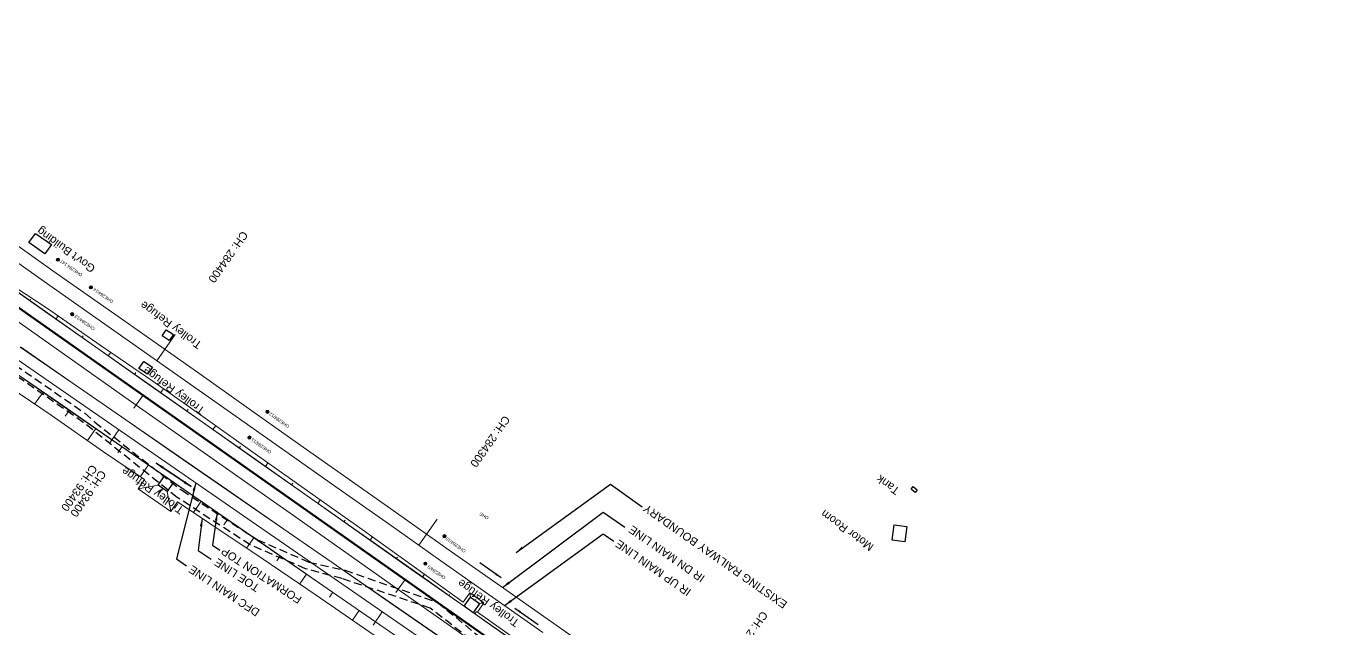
# Model space of a CAD drawing. Header units: metres. Extents: x 644418 to 1306172, y 3366650 to 6747308.
# Drawn here: x 657333.4 to 657739.1, y 3370460 to 3370648 of the extents above; entities that cross this region are included whole.
import ezdxf
from ezdxf.enums import TextEntityAlignment as Align

# ---------------------------------------------------------------- set-up
doc = ezdxf.new("R2010")
doc.units = ezdxf.units.M
doc.header["$MEASUREMENT"] = 0
doc.linetypes.add('CENTER', pattern=[2, 1.25, -0.25, 0.25, -0.25])
doc.linetypes.add('DASHED', pattern=[0.75, 0.5, -0.25])
for name, color, linetype in [('C-ROAD-CNTR-N', 92, 'Continuous'), ('CART_TRACK', 34, 'Continuous'), ('COMMERCIAL_BLD_PUC', 251, 'Continuous'), ('GOVT_BUILDING', 251, 'Continuous'), ('PROPOSED DFCC FORMATION LINE', 187, 'Continuous'), ('PROPOSED FORMATION LINE - Connecting line', 187, 'Continuous'), ('PROPOSED FORMATION LINE - PLAN', 187, 'Continuous'), ('Side Details', 251, 'Continuous'), ('TANK', 251, 'Continuous'), ('Trolley Refuse', 10, 'Continuous'), ('TROLLEY_STAND', 7, 'Continuous')]:
    doc.layers.add(name, color=color, linetype=linetype)
for name, color, linetype, lineweight in [('Existing Chainage', 7, 'Continuous', 0), ('Existing IR Track', 143, 'Continuous', 0), ('Existing Railway Boundary', 7, 'CENTER', 0), ('flow direction', 7, 'Continuous', 0), ('OHE MAST', 8, 'Continuous', 0), ('OHE MAST TEXT', 8, 'Continuous', 0), ('PROP-DFC Connecting line', 1, 'Continuous', 0), ('Proposed Chainage', 10, 'Continuous', 0), ('Proposed Chainages Connecting line', 10, 'Continuous', 0), ('PROPOSED DFC TRACK', 1, 'Continuous', 0), ('PROPOSED DFCC TOE LINE', 239, 'Continuous', 0), ('PROPOSED DFCC TOE LINE - Connecting line', 239, 'Continuous', 0), ('PROPOSED DFCC TOE SLOPES', 239, 'Continuous', 0), ('PROPOSED DFCC TOE SLOPES - Connecting line', 239, 'Continuous', 0), ('PROPOSED DFCC TRACK', 1, 'Continuous', 0)]:
    doc.layers.add(name, color=color, linetype=linetype, lineweight=lineweight)
doc.styles.get("Standard").update_dxf_attribs({"font": 'arial.ttf'})
doc.styles.add('Style-Arial', font='arial.ttf')
doc.dimstyles.new('ISO-25', dxfattribs={"dimtxt": 2.5, "dimasz": 2.5, "dimexe": 1.25, "dimexo": 0.625, "dimtad": 1, "dimtxsty": 'Standard', "dimcen": 2.5, "dimadec": 0, "dimazin": 0, "dimtfac": 1, "dimtmove": 0, "dimatfit": 3, "dimfxl": 1, "dimarcsym": 0})

# ---------------------------------------------------------------- blocks, each defined once
blk = doc.blocks.new('OHE MAST')
h = blk.add_hatch(color=256)
edge = h.paths.add_edge_path()
edge.add_arc((0, 0), 0.514, 0, 360)
at = {"const_width": 0.01, "flags": 128}
for points in [[(1.5, 3.5), (1.5, 2), (-1.5, 2), (-1.5, 3.5)], [(0, 2), (0, 0)]]:
    blk.add_lwpolyline(points, dxfattribs=at)
blk.add_circle((0, 0), 0.514)

msp = doc.modelspace()

# ---------------------------------------------------------------- linework, layer by layer
at = {"layer": 'C-ROAD-CNTR-N', "color": 4, "linetype": 'Continuous', "lineweight": 50, "flags": 128}
msp.add_lwpolyline([(657778.5108, 3370245.3088), (656518.9277, 3371131.4062)], dxfattribs=at)
at = {"layer": 'CART_TRACK', "color": 88, "linetype": 'DASHED', "ltscale": 5}
for points in [[(657299.514, 3370565.745), (657317.659, 3370550.703), (657351.755, 3370527.106), (657354.889, 3370524.287), (657382.008, 3370503.029), (657405.641, 3370487.589)], [(657403.403, 3370485.981), (657380.598, 3370500.777), (657351.262, 3370524.229), (657315.351, 3370549.157), (657297.889, 3370563.8)], [(657405.641, 3370487.589), (657421.739, 3370480.595), (657433.028, 3370478.055), (657461.909, 3370468.024), (657476.945, 3370455.674), (657486.607, 3370445.884), (657497.055, 3370429.705)], [(657495.276, 3370428.288), (657484.883, 3370444.294), (657475.221, 3370454.084), (657459.614, 3370466.247), (657432.134, 3370475.435), (657420.684, 3370478.527), (657403.403, 3370485.981)]]:
    msp.add_lwpolyline(points, dxfattribs=at)
at = {"layer": 'COMMERCIAL_BLD_PUC', "linetype": 'Continuous'}
msp.add_polyline3d([(657607.828, 3370486.901, 269.054), (657603.913, 3370487.439, 268.752), (657604.513, 3370492.221, 269.022), (657608.4394, 3370491.6814, 269.022)], close=True, dxfattribs=at)
at = {"layer": 'Existing Chainage', "color": 0, "linetype": 'Continuous', "lineweight": 13, "flags": 128}
for points in [[(657380.0145, 3370551.6302), (657374.2659, 3370543.4477)], [(657461.7908, 3370494.052), (657456.0315, 3370485.877)]]:
    msp.add_lwpolyline(points, dxfattribs=at)
at = {"layer": 'Existing IR Track', "flags": 128}
for points in [[(657323.4375, 3370584.4945), (657341.7616, 3370571.5604), (657364.2432, 3370555.7753), (657387.325, 3370539.5689), (657401.4134, 3370529.5974), (657418.1548, 3370517.7482), (657432.4947, 3370507.6417), (657449.09, 3370495.9456), (657465.2751, 3370484.5778), (657481.4957, 3370473.185), (657497.1396, 3370462.1882), (657512.972, 3370451.059)], [(657321.0141, 3370580.8726), (657339.1018, 3370568.1523), (657361.835, 3370552.1811), (657384.6246, 3370536.1702), (657399.0164, 3370526.0172), (657413.4778, 3370515.8152), (657430.1273, 3370504.1061), (657446.7665, 3370492.4042), (657462.9017, 3370481.037), (657479.0837, 3370469.6367), (657494.7503, 3370458.6204)]]:
    msp.add_lwpolyline(points, dxfattribs=at)
at = {"layer": 'GOVT_BUILDING', "linetype": 'Continuous'}
msp.add_polyline3d([(657341.354, 3370579.746, 269.629), (657339.297, 3370576.886, 269.464), (657334.315, 3370580.364, 270.128), (657336.3743, 3370583.2271, 270.128)], close=True, dxfattribs=at)
at = {"layer": 'PROP-DFC Connecting line', "color": 12, "linetype": 'Continuous', "lineweight": 0, "flags": 128}
msp.add_lwpolyline([(658000.7126, 3370086.1784), (657884.9972, 3370169.5125), (657882.9685, 3370170.9735), (657880.9398, 3370172.4344), (657878.911, 3370173.8952), (657876.882, 3370175.3558), (657874.8529, 3370176.8161), (657872.8235, 3370178.2761), (657870.7939, 3370179.7358), (657868.7639, 3370181.195, 0.00226771), (657794.8647, 3370233.7958), (657792.8212, 3370235.2361), (657790.7775, 3370236.6759), (657788.7334, 3370238.1153), (657786.6892, 3370239.5543), (657784.6447, 3370240.9932), (657782.6002, 3370242.4318), (657780.5555, 3370243.8703), (657778.5107, 3370245.3088), (656518.9277, 3371131.4062)], format="xyb", dxfattribs=at)
at = {"layer": 'Proposed Chainage', "lineweight": 0, "flags": 128}
for points in [[(657359.5441, 3370517.7911), (657362.3863, 3370521.9047)], [(657441.8158, 3370460.9461), (657444.6581, 3370465.0597)]]:
    msp.add_lwpolyline(points, dxfattribs=at)
at = {"layer": 'Proposed Chainages Connecting line', "lineweight": 0, "flags": 128}
for points in [[(657367.1065, 3370528.6121), (657369.9834, 3370532.7015)], [(657448.8956, 3370471.0747), (657451.7725, 3370475.1642)]]:
    msp.add_lwpolyline(points, dxfattribs=at)
at = {"layer": 'PROPOSED DFCC FORMATION LINE', "lineweight": 0, "flags": 128}
for points in [[(657486.6457, 3370455.2163), (657470.2879, 3370466.7238), (657453.9301, 3370478.2313), (657437.5723, 3370489.7387), (657421.2145, 3370501.2462), (657404.8567, 3370512.7537), (657388.4988, 3370524.2611), (657372.141, 3370535.7686), (657355.7832, 3370547.2761), (657339.4254, 3370558.7836), (657323.0676, 3370570.291)], [(657463.2441, 3370456.7759), (657446.7898, 3370468.1449), (657430.3354, 3370479.5139), (657413.8811, 3370490.8829), (657397.4267, 3370502.2519), (657380.9724, 3370513.6209), (657364.518, 3370524.9899), (657348.0636, 3370536.3589), (657331.6093, 3370547.7279)], [(657463.2726, 3370456.817), (657446.8182, 3370468.186), (657430.3638, 3370479.555), (657413.9095, 3370490.924), (657397.4551, 3370502.293), (657381.0008, 3370513.662), (657364.5464, 3370525.031), (657348.0921, 3370536.4), (657331.6377, 3370547.769)], [(657458.9523, 3370450.5644), (657442.498, 3370461.9334), (657426.0436, 3370473.3023), (657409.5893, 3370484.6713), (657393.1349, 3370496.0403), (657376.6806, 3370507.4093), (657360.2262, 3370518.7783), (657343.7718, 3370530.1473), (657327.3175, 3370541.5163)], [(657458.9808, 3370450.6055), (657442.5264, 3370461.9745), (657426.072, 3370473.3435), (657409.6177, 3370484.7125), (657393.1633, 3370496.0815), (657376.709, 3370507.4505), (657360.2546, 3370518.8195), (657343.8003, 3370530.1885), (657327.3459, 3370541.5575)]]:
    msp.add_lwpolyline(points, dxfattribs=at)
at = {"layer": 'PROPOSED DFCC TOE LINE', "lineweight": 0, "flags": 128}
for points in [[(657370.382, 3370506.3488), (657357.6217, 3370515.0089), (657341.2013, 3370526.4271), (657324.6521, 3370537.6588), (657308.0539, 3370548.8196), (657291.3562, 3370559.8363), (657274.8091, 3370571.0712), (657258.2494, 3370582.2877), (657241.622, 3370593.4062), (657225.0189, 3370604.5599), (657216.6929, 3370610.1649)], [(657380.6879, 3370499.3964), (657378.6409, 3370496.4337), (657368.4137, 3370503.5001), (657370.382, 3370506.3488)], [(657374.6259, 3370504.6356), (657368.4137, 3370503.5001)], [(657377.5054, 3370502.646), (657378.6409, 3370496.4337)], [(657538.2494, 3370393.4239), (657529.2535, 3370400.6552), (657524.2787, 3370404.3777), (657518.7093, 3370408.1271), (657507.6769, 3370415.5333), (657490.4512, 3370425.7859), (657473.8624, 3370436.9604), (657456.9189, 3370447.6213), (657440.4178, 3370458.9226), (657423.9705, 3370470.3019), (657407.4376, 3370481.5573), (657390.7706, 3370492.6185), (657380.6879, 3370499.3964)]]:
    msp.add_lwpolyline(points, dxfattribs=at)
at = {"layer": 'PROPOSED DFCC TOE LINE - Connecting line', "lineweight": 0, "flags": 128}
msp.add_lwpolyline([(657323.3464, 3370570.6874), (657340.1441, 3370559.8051), (657356.5468, 3370548.3615), (657373.0364, 3370537.0414), (657389.3886, 3370525.526), (657405.6507, 3370513.8823), (657421.9855, 3370502.3422), (657438.3269, 3370490.8114), (657454.5765, 3370479.1501), (657469.9515, 3370468.1387), (657471.9655, 3370470.9896), (657476.3741, 3370467.8752), (657474.3531, 3370465.0142), (657487.1583, 3370455.9449)], dxfattribs=at)
at = {"layer": 'PROPOSED DFCC TOE SLOPES', "linetype": 'Continuous', "lineweight": 0, "flags": 128}
for points in [[(657338.718, 3370533.7001), (657336.0897, 3370529.8962)], [(657346.9451, 3370528.0156), (657345.6424, 3370526.1301)], [(657355.1723, 3370522.3311), (657352.5499, 3370518.5357)], [(657363.3995, 3370516.6466), (657362.0921, 3370514.7544)], [(657371.6267, 3370510.9621), (657369.0594, 3370507.2464)], [(657376.0657, 3370503.6408), (657374.8106, 3370501.8243)], [(657388.081, 3370499.5931), (657385.6435, 3370496.0651)], [(657396.3082, 3370493.9086), (657395.1322, 3370492.2065)], [(657404.5354, 3370488.2241), (657402.2896, 3370484.9738)], [(657412.7626, 3370482.5396), (657411.68, 3370480.9728)], [(657420.9897, 3370476.8551), (657418.8639, 3370473.7784)], [(657429.2169, 3370471.1706), (657428.1655, 3370469.6488)], [(657437.4441, 3370465.4861), (657435.3376, 3370462.4374)]]:
    msp.add_lwpolyline(points, dxfattribs=at)
at = {"layer": 'PROPOSED DFCC TOE SLOPES - Connecting line', "linetype": 'Continuous', "lineweight": 0, "flags": 128}
for points in [[(657334.5307, 3370562.2269), (657334.8242, 3370562.6442)], [(657342.7096, 3370556.4732), (657343.4372, 3370557.5076)], [(657350.8885, 3370550.7195), (657351.2635, 3370551.2526)], [(657359.0674, 3370544.9657), (657359.8574, 3370546.0888)], [(657367.2463, 3370539.212), (657367.6743, 3370539.8204)], [(657375.4252, 3370533.4583), (657376.3195, 3370534.7295)], [(657383.6041, 3370527.7045), (657384.0498, 3370528.3381)], [(657391.783, 3370521.9508), (657392.6536, 3370523.1883)], [(657399.9619, 3370516.1971), (657400.3732, 3370516.7818)], [(657408.1408, 3370510.4433), (657408.9302, 3370511.5654)], [(657416.3197, 3370504.6896), (657416.7087, 3370505.2425)], [(657424.4986, 3370498.9358), (657425.2664, 3370500.0272)], [(657432.6775, 3370493.1821), (657433.0573, 3370493.7219)], [(657440.8564, 3370487.4284), (657441.5893, 3370488.4702)], [(657449.0354, 3370481.6746), (657449.3747, 3370482.1571)], [(657457.2143, 3370475.9209), (657457.8411, 3370476.812)], [(657465.3932, 3370470.1672), (657465.6823, 3370470.5782)], [(657472.193, 3370469.6671), (657471.9655, 3370470.9896)], [(657473.6223, 3370468.6574), (657473.9114, 3370469.0684)], [(657475.0516, 3370467.6477), (657476.3741, 3370467.8752)], [(657473.5721, 3370464.4134), (657474.1139, 3370465.1836)]]:
    msp.add_lwpolyline(points, dxfattribs=at)
at = {"layer": 'PROPOSED DFCC TRACK', "color": 12, "flags": 128}
msp.add_lwpolyline([(658289.6175, 3369874.2512), (657836.5764, 3370193.6147), (657834.533, 3370195.0552), (657832.4896, 3370196.4955), (657830.4462, 3370197.9357), (657828.4026, 3370199.3757), (657826.3588, 3370200.8155), (657824.3148, 3370202.2549), (657822.2705, 3370203.694), (657820.2259, 3370205.1326, 0.0018521), (657759.4746, 3370247.5317), (657757.4191, 3370248.9547), (657755.3632, 3370250.3772), (657753.3071, 3370251.7993), (657751.2508, 3370253.221), (657749.1943, 3370254.6426), (657747.1376, 3370256.0639), (657745.0809, 3370257.4851), (657743.0241, 3370258.9062), (656537.4002, 3371091.9218)], format="xyb", dxfattribs=at)
at = {"layer": 'PROPOSED FORMATION LINE - Connecting line', "lineweight": 0, "flags": 128}
for points in [[(657486.6745, 3370455.2572), (657470.3167, 3370466.7647), (657453.9589, 3370478.2721), (657437.6011, 3370489.7796), (657421.2432, 3370501.2871), (657404.8854, 3370512.7946), (657388.5276, 3370524.302), (657372.1698, 3370535.8095), (657355.812, 3370547.317), (657339.4542, 3370558.8245), (657323.0964, 3370570.3319)], [(657482.3304, 3370449.0821), (657465.9726, 3370460.5896), (657449.6148, 3370472.0971), (657433.257, 3370483.6045), (657416.8992, 3370495.112), (657400.5414, 3370506.6195), (657384.1835, 3370518.127), (657367.8257, 3370529.6344), (657351.4679, 3370541.1419), (657335.1101, 3370552.6494), (657318.7523, 3370564.1569)]]:
    msp.add_lwpolyline(points, dxfattribs=at)
at = {"layer": 'TANK', "linetype": 'Continuous'}
msp.add_polyline3d([(657610.452, 3370504.215, 268.852), (657611.731, 3370503.176, 268.894), (657611.068, 3370502.298, 268.904), (657609.7886, 3370503.3373, 268.904)], close=True, dxfattribs=at)
at = {"layer": 'Trolley Refuse'}
for points in [[(657376.6155, 3370507.5151), (657379.495, 3370505.5255), (657377.5054, 3370502.646), (657374.6259, 3370504.6356)], [(657472.193, 3370469.6671), (657475.0516, 3370467.6477), (657473.0322, 3370464.789), (657470.1736, 3370466.8084)]]:
    msp.add_lwpolyline(points, close=True, dxfattribs=at)
at = {"layer": 'TROLLEY_STAND', "linetype": 'Continuous'}
for points in [[(657377.206, 3370553.09, 269.897), (657379.414, 3370551.626, 269.899), (657378.122, 3370549.819, 269.805), (657375.914, 3370551.283, 269.805)], [(657372.866, 3370541.46, 269.78), (657371.332, 3370539.269, 269.883), (657368.672, 3370541.01, 269.849), (657370.2071, 3370543.2026, 269.849)]]:
    msp.add_polyline3d(points, close=True, dxfattribs=at)

# ---------------------------------------------------------------- block references
at = {"layer": 'OHE MAST', "color": 2, "rotation": 143.3908318566117}
for p in [(657343.339, 3370575.017), (657353.663, 3370566.378), (657347.834, 3370557.966), (657408.801, 3370527.516), (657403.179, 3370519.493), (657464.079, 3370488.675), (657458.095, 3370480.119)]:
    msp.add_blockref('OHE MAST', p, dxfattribs=at)

# ---------------------------------------------------------------- texts
at = {"layer": 'Existing Chainage', "color": 0, "linetype": 'Continuous', "lineweight": 0, "char_height": 2.5, "attachment_point": 6, "line_spacing_factor": 0.6, "style": 'Style-Arial'}
for s, insert, rotation in [('CH: 284400', (657391.1709, 3370568.2348), 234.910008), ('CH: 284300', (657472.9688, 3370510.642), 234.835194), ('CH: 284200', (657553.4856, 3370449.6045), 234.804092)]:
    msp.add_mtext(s, dxfattribs=dict(at, insert=insert, rotation=rotation))
at = {"layer": 'Existing IR Track', "color": 7, "lineweight": 0}
for s, p in [('IR DN MAIN LINE', (657522.045, 3370491.1593)), ('IR UP MAIN LINE', (657517.8933, 3370486.7154))]:
    msp.add_text(s, height=2.5, rotation=145, dxfattribs=at).set_placement(p, align=Align.MIDDLE_RIGHT)
at = {"layer": 'Existing Railway Boundary', "linetype": 'Continuous', "ltscale": 5}
msp.add_text('EXISTING RAILWAY BOUNDARY', height=2.5, rotation=145, dxfattribs=at).set_placement((657571.3683, 3370467.9729))
at = {"layer": 'OHE MAST TEXT'}
for s, rotation, p in [('OHE284.14T', 145, (657347.4713, 3370572.3984)), ('OHE284/14', 145, (657357.5302, 3370563.7875)), ('OHE284/13', 145, (657351.7012, 3370555.3755)), ('OHE284/12', 145, (657412.4577, 3370524.9003)), ('OHE284/11', 145, (657406.8357, 3370516.8773)), ('OHE', 149, (657476.4291, 3370495.0263)), ('OHE284/10', 145, (657467.5665, 3370485.9621)), ('OHE284/9', 145, (657461.5825, 3370477.4061))]:
    msp.add_text(s, height=1, rotation=rotation, dxfattribs=at).set_placement(p, align=Align.MIDDLE_CENTER)
at = {"layer": 'Proposed Chainage', "lineweight": 0, "insert": (657357.5743, 3370508.8408), "char_height": 2.5, "attachment_point": 4, "rotation": 235.357794, "line_spacing_factor": 0.6, "style": 'Style-Arial'}
msp.add_mtext('CH: 93400', dxfattribs=at)
at = {"layer": 'Proposed Chainages Connecting line', "lineweight": 0, "insert": (657354.8051, 3370510.5428), "char_height": 2.5, "attachment_point": 4, "rotation": 234.874199, "line_spacing_factor": 0.6, "style": 'Style-Arial'}
msp.add_mtext('CH: 93400', dxfattribs=at)
at = {"layer": 'PROPOSED DFC TRACK', "color": 10, "linetype": 'Continuous', "lineweight": -3, "ltscale": 5, "style": 'Style-Arial'}
msp.add_text('DFC MAIN LINE', height=2.5, rotation=146.40432, dxfattribs=at).set_placement((657385.3107, 3370479.7437), align=Align.RIGHT)
at = {"layer": 'PROPOSED DFCC TOE LINE', "lineweight": 0}
msp.add_text('TOE LINE', height=2.5, rotation=146.885789, dxfattribs=at).set_placement((657393.2622, 3370481.9527), align=Align.RIGHT)
at = {"layer": 'PROPOSED FORMATION LINE - PLAN', "lineweight": 0}
msp.add_text('FORMATION TOP', height=2.5, rotation=146.885789, dxfattribs=at).set_placement((657395.3854, 3370485.4364), align=Align.RIGHT)
at = {"layer": 'Side Details'}
msp.add_text("Gov't Building", height=2.5, rotation=144.100313, dxfattribs=at).set_placement((657345.8584, 3370578.0489), align=Align.MIDDLE_CENTER)
for s, p in [('Trolley Refuge', (657388.5533, 3370548.939)), ('Trolley Refuge', (657389.5011, 3370528.4958)), ('Tank', (657606.4788, 3370503.4124)), ('Motor Room', (657598.3447, 3370485.8651))]:
    msp.add_text(s, height=2.5, rotation=144.100313, dxfattribs=at).set_placement(p)
at = {"layer": 'Trolley Refuse', "style": 'Style-Arial'}
for rotation, p in [(145, (657382.9034, 3370497.4194)), (144.188374, (657487.7133, 3370462.1547))]:
    msp.add_text('Trolley Refuge', height=2.5, rotation=rotation, dxfattribs=at).set_placement(p)

# ---------------------------------------------------------------- leaders
at = {"layer": 'Existing IR Track', "color": 7, "lineweight": 0}
for points in [[(657482.2282, 3370472.6701), (657513.6763, 3370496.1431), (657520.3779, 3370491.5086)], [(657482.8187, 3370467.0103), (657513.5903, 3370489.3999), (657516.933, 3370487.1633)]]:
    msp.add_leader(points, dimstyle='ISO-25', override={"dimtxt": 0.5, "dimtad": 0}, dxfattribs=at)
at = {"layer": 'Existing Railway Boundary', "linetype": 'Continuous', "ltscale": 5}
msp.add_leader([(657486.4206, 3370483.6335), (657515.8762, 3370504.9536), (657525.8307, 3370497.8103)], dimstyle='ISO-25', override={"dimtxt": 0.5, "dimtad": 0}, dxfattribs=at)
at = {"layer": 'flow direction', "lineweight": 0}
for points in [[(657481.7713, 3370475.7162), (657475.1548, 3370480.365)], [(657486.0682, 3370466.2184), (657493.3597, 3370461.0952)]]:
    msp.add_leader(points, dimstyle='ISO-25', override={"dimtxt": 0.5, "dimasz": 2, "dimtad": 0}, dxfattribs=at)
at = {"layer": 'PROPOSED DFC TRACK', "linetype": 'Continuous', "lineweight": 0}
for points in [[(657374.0858, 3370511.4613), (657384.9177, 3370504.1792)], [(657384.9177, 3370504.1792), (657374.0858, 3370511.4613)]]:
    msp.add_leader(points, dimstyle='ISO-25', override={"dimtxt": 3, "dimasz": 2.5, "dimtad": 0, "dimdec": 3, "dimzin": 2, "dimtdec": 3}, dxfattribs=at)
at = {"layer": 'PROPOSED DFC TRACK', "color": 10, "linetype": 'Continuous', "lineweight": -3, "ltscale": 5}
msp.add_leader([(657386.3869, 3370505.3217), (657380.4355, 3370481.5915), (657383.4929, 3370479.4023)], dimstyle='ISO-25', override={"dimtxt": 3, "dimasz": 2.5, "dimgap": 0.625, "dimtad": 0, "dimdec": 3, "dimzin": 2, "dimtdec": 3}, dxfattribs=at)
at = {"layer": 'PROPOSED DFCC TOE LINE', "lineweight": 0}
msp.add_leader([(657388.387, 3370494.2209), (657387.1203, 3370484.2052), (657391.2485, 3370481.5004)], dimstyle='ISO-25', override={"dimtxt": 3, "dimasz": 2.5, "dimgap": 0.625, "dimtad": 0, "dimdec": 3, "dimzin": 2, "dimtdec": 3}, dxfattribs=at)
at = {"layer": 'PROPOSED FORMATION LINE - PLAN', "lineweight": 0}
msp.add_leader([(657393.1349, 3370496.0403), (657391.6051, 3370485.9154), (657393.9653, 3370484.3559)], dimstyle='ISO-25', override={"dimtxt": 3, "dimasz": 2.5, "dimgap": 0.625, "dimtad": 0, "dimdec": 3, "dimzin": 2, "dimtdec": 3}, dxfattribs=at)

doc.saveas('drawing.dxf')
